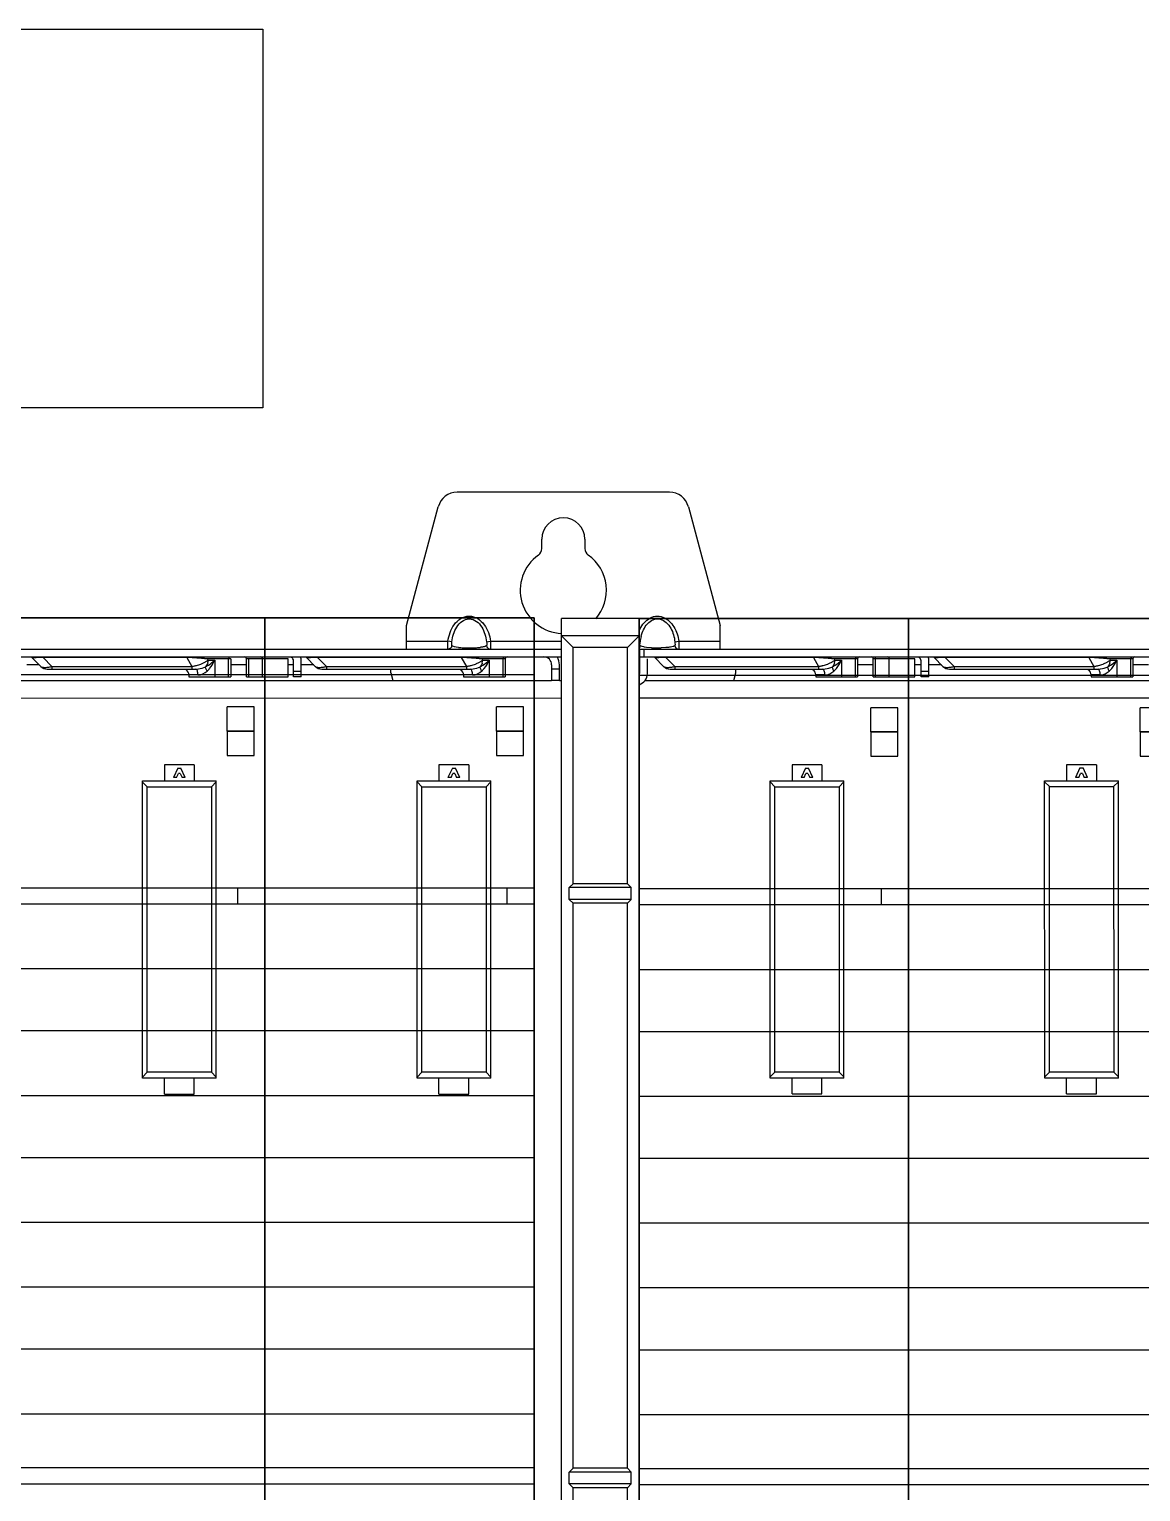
# Model space of a CAD drawing. Header units: millimetres. Extents: x 30557 to 235556, y -116603 to -73383.
# Drawn here: x 123950.4 to 124120.8, y -75190.3 to -74966.1 of the extents above; entities that cross this region are included whole.
import ezdxf

# ---------------------------------------------------------------- set-up
doc = ezdxf.new("R2010")
doc.units = ezdxf.units.MM

# ---------------------------------------------------------------- blocks, each defined once
blk = doc.blocks.new('1756-A10-Z')
at = {"color": 7, "linetype": 'Continuous'}
for p, q in [((215.51, 24.85), (188.4, 24.85)), ((181.91, 7.81), (185.98, 22.99)), ((217.93, 22.99), (222, 7.81)), ((199.2, 17.64), (199.2, 18.83)), ((204.71, 18.83), (204.71, 17.64)), ((181.91, 4.8), (181.91, 7.81)), ((201.72, -136.82), (201.72, 8.7)), ((211.64, 8.7), (201.72, 8.7)), ((211.64, -136.82), (211.64, 8.7)), ((222, 4.8), (222, 7.81)), ((201.72, 6.5), (203.22, 5)), ((211.64, 6.5), (201.72, 6.5)), ((211.64, 6.5), (210.14, 5)), ((26.36, 4.8), (201.72, 4.8)), ((26.36, 3.8), (201.72, 3.8)), ((203.22, -25.17), (203.22, 5)), ((210.14, 5), (203.22, 5)), ((210.14, -25.17), (210.14, 5)), ((211.64, 4.8), (387.68, 4.8)), ((211.64, 3.8), (387.68, 3.8)), ((212.24, 4.8), (212.24, 3.8)), ((134.06, 3.72), (135.19, 2.59)), ((136.01, 2.25), (155.01, 2.25)), ((159.46, 3.55), (159.46, 1.25)), ((161.47, 1.25), (161.47, 3.55)), ((166.79, 1.25), (166.79, 3.55)), ((167.48, 1.25), (167.48, 3.3)), ((168.48, 1.25), (168.48, 3.3)), ((169.14, 3.72), (170.27, 2.59)), ((171.09, 2.25), (190.09, 2.25)), ((179.91, 1.79), (179.91, 2.25)), ((194.54, 3.55), (194.54, 1.25)), ((200.46, 2.8), (200.46, 0.79)), ((201.47, 0.79), (201.47, 2.8)), ((211.69, 3.55), (211.69, 1.69)), ((212.69, 1.69), (212.69, 3.55)), ((213.64, 3.72), (214.77, 2.59)), ((215.59, 2.25), (235.09, 2.25)), ((224.01, 1.79), (224.01, 2.25)), ((239.54, 3.55), (239.54, 1.25)), ((241.55, 1.25), (241.55, 3.55)), ((246.87, 1.25), (246.87, 3.55)), ((247.66, 1.25), (247.66, 3.3)), ((248.66, 1.25), (248.66, 3.3)), ((249.32, 3.72), (250.46, 2.59)), ((251.27, 2.25), (270.27, 2.25)), ((274.72, 3.55), (274.72, 1.25)), ((27.45, 0.78), (200.46, 0.78)), ((154.13, 1.5), (154.13, 1.25)), ((154.13, 1.25), (159.46, 1.25)), ((161.47, 1.25), (166.79, 1.25)), ((168.48, 1.25), (167.48, 1.25)), ((179.91, 1.79), (180.18, 0.78)), ((189.21, 1.5), (189.21, 1.25)), ((189.21, 1.25), (194.54, 1.25)), ((201.47, 0.79), (200.46, 0.79)), ((201.47, 0.78), (201.72, 0.78)), ((212.35, 0.78), (386.27, 0.78)), ((223.74, 0.78), (224.01, 1.79)), ((234.22, 1.5), (234.22, 1.25)), ((234.22, 1.25), (239.54, 1.25)), ((241.55, 1.25), (246.87, 1.25)), ((248.66, 1.25), (247.66, 1.25)), ((269.4, 1.5), (269.4, 1.25)), ((269.4, 1.25), (274.72, 1.25)), ((26.36, -1.46), (201.72, -1.44)), ((211.64, -1.44), (387.68, -1.42)), ((150.98, -9.99), (150.98, -12.02)), ((154.8, -9.99), (150.98, -9.99)), ((152.7, -10.4), (152.14, -11.6)), ((152.54, -11.6), (152.77, -11.1)), ((152.7, -10.4), (153.08, -10.4)), ((153.01, -11.1), (152.77, -11.1)), ((153.01, -11.1), (153.24, -11.6)), ((153.65, -11.6), (153.08, -10.4)), ((154.8, -9.99), (154.8, -12.02)), ((186.06, -9.99), (186.06, -12.02)), ((189.88, -9.99), (186.06, -9.99)), ((187.78, -10.39), (187.22, -11.59)), ((187.62, -11.59), (187.85, -11.1)), ((187.78, -10.39), (188.16, -10.39)), ((188.09, -11.1), (187.85, -11.1)), ((188.09, -11.1), (188.32, -11.59)), ((188.72, -11.59), (188.16, -10.39)), ((189.88, -9.99), (189.88, -12.02)), ((231.17, -9.99), (231.17, -12.02)), ((234.98, -9.99), (231.17, -9.99)), ((232.88, -10.39), (232.32, -11.59)), ((232.72, -11.59), (232.95, -11.1)), ((232.88, -10.39), (233.27, -10.39)), ((233.2, -11.1), (232.95, -11.1)), ((233.2, -11.1), (233.43, -11.59)), ((233.83, -11.59), (233.27, -10.39)), ((234.98, -9.99), (234.98, -12.02)), ((270.06, -9.98), (266.24, -9.98)), ((266.24, -9.98), (266.25, -12.01)), ((267.96, -10.38), (267.4, -11.59)), ((267.8, -11.59), (268.03, -11.09)), ((267.96, -10.38), (268.35, -10.38)), ((268.27, -11.09), (268.03, -11.09)), ((268.27, -11.09), (268.51, -11.59)), ((268.91, -11.59), (268.35, -10.38)), ((270.06, -9.98), (270.06, -12.01)), ((148.19, -50.01), (148.18, -12.02)), ((148.18, -12.02), (157.6, -12.02)), ((148.18, -12.18), (148.78, -12.78)), ((148.79, -49.26), (148.78, -12.78)), ((148.78, -12.78), (157, -12.78)), ((152.54, -11.6), (152.14, -11.6)), ((153.65, -11.6), (153.24, -11.6)), ((157.6, -12.17), (157, -12.78)), ((157, -12.78), (157.01, -49.26)), ((157.61, -50.01), (157.6, -12.02)), ((183.27, -50.01), (183.26, -12.02)), ((183.26, -12.02), (192.68, -12.02)), ((183.26, -12.17), (183.86, -12.77)), ((183.87, -49.26), (183.86, -12.77)), ((183.86, -12.77), (192.08, -12.77)), ((187.62, -11.59), (187.22, -11.59)), ((188.72, -11.59), (188.32, -11.59)), ((192.68, -12.17), (192.08, -12.77)), ((192.08, -12.77), (192.09, -49.25)), ((192.69, -50.01), (192.68, -12.02)), ((228.36, -12.02), (237.79, -12.01)), ((228.37, -50), (228.36, -12.02)), ((228.36, -12.17), (228.97, -12.77)), ((228.97, -49.25), (228.97, -12.77)), ((228.97, -12.77), (237.18, -12.77)), ((232.72, -11.59), (232.32, -11.59)), ((233.83, -11.59), (233.43, -11.59)), ((237.79, -12.17), (237.18, -12.77)), ((237.18, -12.77), (237.19, -49.25)), ((237.79, -50), (237.79, -12.01)), ((263.44, -12.01), (272.87, -12.01)), ((263.45, -50), (263.44, -12.01)), ((263.44, -12.16), (264.05, -12.76)), ((264.05, -12.76), (272.26, -12.76)), ((264.05, -49.25), (264.05, -12.76)), ((267.8, -11.59), (267.4, -11.59)), ((268.91, -11.59), (268.51, -11.59)), ((272.87, -12.16), (272.26, -12.76)), ((272.26, -12.76), (272.27, -49.25)), ((272.87, -50), (272.87, -12.01)), ((202.72, -25.67), (203.22, -25.17)), ((202.72, -27.17), (202.72, -25.67)), ((210.64, -25.67), (202.72, -25.67)), ((210.14, -25.17), (203.22, -25.17)), ((210.64, -25.67), (210.14, -25.17)), ((210.64, -27.17), (210.64, -25.67)), ((202.72, -27.17), (203.22, -27.67)), ((210.64, -27.17), (202.72, -27.17)), ((203.22, -99.84), (203.22, -27.67)), ((210.14, -27.67), (203.22, -27.67)), ((210.64, -27.17), (210.14, -27.67)), ((210.14, -99.84), (210.14, -27.67)), ((148.19, -49.86), (148.79, -49.26)), ((157.61, -50.01), (148.19, -50.01)), ((157.01, -49.26), (148.79, -49.26)), ((150.99, -52.04), (150.99, -50.01)), ((154.81, -52.04), (154.81, -50.01)), ((157.61, -49.86), (157.01, -49.26)), ((183.27, -49.86), (183.87, -49.26)), ((192.69, -50.01), (183.27, -50.01)), ((192.09, -49.25), (183.87, -49.26)), ((186.07, -52.04), (186.07, -50.01)), ((189.89, -52.04), (189.89, -50.01)), ((192.69, -49.86), (192.09, -49.25)), ((228.37, -49.85), (228.97, -49.25)), ((237.79, -50), (228.37, -50)), ((237.19, -49.25), (228.97, -49.25)), ((231.17, -52.03), (231.17, -50)), ((234.99, -52.03), (234.99, -50)), ((237.79, -49.85), (237.19, -49.25)), ((263.45, -49.85), (264.05, -49.25)), ((272.87, -50), (263.45, -50)), ((272.27, -49.25), (264.05, -49.25)), ((266.25, -52.03), (266.25, -50)), ((270.07, -52.03), (270.07, -50)), ((272.87, -49.85), (272.27, -49.25)), ((150.99, -52.04), (154.81, -52.04)), ((186.07, -52.04), (189.89, -52.04)), ((231.17, -52.03), (234.99, -52.03)), ((266.25, -52.03), (270.07, -52.03)), ((202.72, -100.34), (203.22, -99.84)), ((210.64, -100.34), (202.72, -100.34)), ((202.72, -101.84), (202.72, -100.34)), ((210.14, -99.84), (203.22, -99.84)), ((210.64, -100.34), (210.14, -99.84)), ((210.64, -101.84), (210.64, -100.34)), ((210.64, -101.84), (202.72, -101.84)), ((202.72, -101.84), (203.22, -102.34)), ((210.14, -102.34), (203.22, -102.34)), ((203.22, -132.41), (203.22, -102.34)), ((210.64, -101.84), (210.14, -102.34)), ((210.14, -132.41), (210.14, -102.34))]:
    blk.add_line(p, q, dxfattribs=at)
at = {"color": 9, "linetype": 'Continuous'}
for p, q in [((181.91, 5.8), (187.22, 5.8)), ((187.71, 5.74), (187.22, 5.8)), ((192.15, 5.74), (192.64, 5.8)), ((192.64, 5.8), (201.72, 5.8)), ((211.76, 5.74), (211.64, 5.76)), ((211.75, 5.51), (211.76, 5.74)), ((216.2, 5.74), (216.7, 5.8)), ((216.7, 5.8), (222, 5.8)), ((188.03, 5.11), (187.84, 5.17)), ((188.27, 5.06), (188.03, 5.11)), ((188.55, 5.02), (188.27, 5.06)), ((211.74, 3.8), (211.74, 4.8)), ((212.6, 5.02), (212.33, 5.06)), ((213.22, 4.97), (212.6, 5.02)), ((215.07, 4.99), (214.45, 4.95)), ((134.99, 2.8), (133.4, 2.8)), ((136.61, 2.59), (135.48, 3.72)), ((153.84, 3.72), (135.48, 3.72)), ((136.61, 2.59), (136.61, 2.25)), ((136.61, 2.59), (154.49, 2.59)), ((153.84, 3.72), (154.49, 2.59)), ((154.49, 2.59), (154.49, 2.25)), ((156.58, 3.41), (156.5, 3.55)), ((159.46, 3.55), (156.5, 3.55)), ((156.58, 3.41), (157.41, 3.41)), ((157.41, 3.41), (157.41, 1.25)), ((159.19, 1.25), (159.19, 3.55)), ((161.47, 2.8), (159.46, 2.8)), ((166.79, 3.55), (161.47, 3.55)), ((161.73, 3.55), (161.73, 1.25)), ((163.52, 1.25), (163.52, 3.55)), ((167.48, 2.8), (166.79, 2.8)), ((167.48, 2), (168.48, 2)), ((170.07, 2.8), (168.48, 2.8)), ((171.69, 2.59), (170.56, 3.72)), ((188.92, 3.72), (170.56, 3.72)), ((171.69, 2.59), (171.69, 2.25)), ((171.69, 2.59), (189.57, 2.59)), ((188.92, 3.72), (189.57, 2.59)), ((189.57, 2.59), (189.57, 2.25)), ((191.66, 3.41), (191.58, 3.55)), ((194.54, 3.55), (191.58, 3.55)), ((191.66, 3.41), (192.49, 3.41)), ((192.49, 3.41), (192.49, 1.25)), ((194.27, 1.25), (194.27, 3.55)), ((200.46, 2.29), (201.47, 2.29)), ((216.19, 2.59), (215.06, 3.72)), ((233.92, 3.72), (215.06, 3.72)), ((216.19, 2.59), (216.19, 2.25)), ((216.19, 2.59), (234.57, 2.59)), ((233.92, 3.72), (234.57, 2.59)), ((234.57, 2.59), (234.57, 2.25)), ((239.54, 3.55), (236.58, 3.55)), ((236.66, 3.41), (236.58, 3.55)), ((236.66, 3.41), (237.49, 3.41)), ((237.49, 3.41), (237.49, 1.25)), ((239.27, 1.25), (239.27, 3.55)), ((241.55, 2.8), (239.54, 2.8)), ((246.87, 3.55), (241.55, 3.55)), ((241.81, 3.55), (241.81, 1.25)), ((243.6, 1.25), (243.6, 3.55)), ((247.66, 2.8), (246.87, 2.8)), ((247.66, 2), (248.66, 2)), ((250.25, 2.8), (248.66, 2.8)), ((269.1, 3.72), (250.74, 3.72)), ((251.87, 2.59), (250.74, 3.72)), ((251.87, 2.59), (251.87, 2.25)), ((251.87, 2.59), (269.75, 2.59)), ((269.1, 3.72), (269.75, 2.59)), ((269.75, 2.59), (269.75, 2.25)), ((274.72, 3.55), (271.76, 3.55)), ((271.84, 3.41), (271.76, 3.55)), ((271.84, 3.41), (272.67, 3.41)), ((272.67, 3.41), (272.67, 1.25)), ((274.45, 1.25), (274.45, 3.55)), ((276.73, 2.8), (274.72, 2.8)), ((155.28, 1.5), (154.13, 1.5)), ((190.36, 1.5), (189.21, 1.5)), ((235.36, 1.5), (234.22, 1.5)), ((270.54, 1.5), (269.4, 1.5))]:
    blk.add_line(p, q, dxfattribs=at)
at = {"color": 7, "linetype": 'Continuous'}
for centre, radius, start, end in [((188.4, 22.34), 2.51, 90, 165), ((215.51, 22.34), 2.51, 15, 90), ((201.96, 18.83), 2.76, 0, 180), ((201.96, 12.32), 5.51, 125.2344, 267.4839), ((198.2, 17.64), 1, 305.2344, 0), ((205.72, 17.64), 1, 180, 234.7656), ((201.96, 12.32), 5.51, 318.5155, 54.7093), ((161.21, 3.55), 0.251, 0, 90), ((166.98, 3.3), 1.5, 0, 19.7047), ((194.79, 3.55), 0.251, 90, 180), ((199.46, 2.8), 1, 0, 90), ((199.46, 2.8), 2, 0, 30.6086), ((212.94, 3.55), 1.25, 167.9821, 180), ((239.79, 3.55), 0.251, 90, 180), ((241.3, 3.55), 0.251, 0, 90), ((247.16, 3.3), 1.5, 0, 19.7047), ((274.97, 3.55), 0.251, 90, 180), ((136.01, 3.41), 1.15, 225.0001, 270), ((153.38, 1.5), 0.752, 0, 60), ((166.98, 3.3), 0.501, 0, 59.8811), ((171.09, 3.41), 1.15, 225.0001, 270), ((188.46, 1.5), 0.752, 0, 60), ((215.59, 3.41), 1.15, 225.0001, 270), ((233.46, 1.5), 0.752, 0, 60), ((247.16, 3.3), 0.501, 0, 59.8811), ((251.27, 3.41), 1.15, 225.0001, 270), ((268.64, 1.5), 0.752, 0, 60), ((211.19, 1.69), 1.5, 287.7984, 0), ((211.19, 1.69), 0.501, 337.3432, 0)]:
    blk.add_arc(centre, radius, start, end, dxfattribs=at)
at = {"color": 9, "linetype": 'Continuous'}
for centre, radius, start, end in [((216.92, 5.16), 5.19, 165.8379, 173.5925), ((134.22, -21.98), 25.73, 88.202, 89.1685), ((133.59, -43.01), 46.77, 87.688, 88.246), ((169.3, -21.98), 25.73, 88.202, 89.1685), ((168.67, -43.01), 46.77, 87.688, 88.246), ((189.57, 13.47), 8.51, 263.1211, 265.1578), ((189.78, 15.87), 10.92, 265.1336, 266.7692), ((189.89, 17.74), 12.79, 266.7561, 268.1516), ((189.92, 18.89), 13.94, 268.1438, 269.408), ((189.93, 19.27), 14.32, 269.4025, 270.6271), ((189.94, 18.87), 13.92, 270.6217, 271.8891), ((189.98, 17.7), 12.75, 271.8814, 273.2764), ((190.09, 15.83), 10.88, 273.2634, 274.8959), ((190.29, 13.43), 8.47, 274.8716, 276.9097), ((213.94, 17.74), 12.79, 266.7562, 268.1516), ((213.98, 18.89), 13.94, 268.1439, 269.408), ((213.98, 19.27), 14.32, 269.4026, 270.6271), ((213.99, 18.87), 13.92, 270.6217, 271.8891), ((213.8, -21.98), 25.73, 88.202, 89.1685), ((213.17, -43.01), 46.77, 87.688, 88.246), ((249.48, -21.98), 25.73, 88.202, 89.1685), ((248.85, -43.01), 46.77, 87.688, 88.246), ((134.75, 10.78), 8.39, 282.3932, 282.8104), ((152.69, -33.72), 37.47, 87.1671, 88.2388), ((153.62, 8.21), 5.69, 278.8504, 283.2915), ((152.5, -37.74), 41.49, 86.6564, 87.1871), ((152.59, -36.35), 40.09, 86.0929, 86.6603), ((153.58, 8.4), 5.88, 283.2481, 284.8125), ((153.66, 8.12), 5.59, 284.7498, 290.9039), ((152.91, -31.65), 35.38, 85.448, 86.099), ((153.53, -23.97), 27.68, 84.6353, 85.4601), ((154.43, -14.5), 18.16, 83.4666, 84.667), ((155.25, 3.41), 1.32, 345.1743, 0.0043), ((169.83, 10.78), 8.39, 282.3932, 282.8104), ((187.77, -33.72), 37.47, 87.1671, 88.2388), ((188.7, 8.21), 5.69, 278.8504, 283.2915), ((187.58, -37.74), 41.49, 86.6564, 87.1871), ((187.67, -36.35), 40.09, 86.0929, 86.6603), ((188.66, 8.4), 5.88, 283.2481, 284.8125), ((188.74, 8.12), 5.59, 284.7498, 290.9039), ((187.99, -31.65), 35.38, 85.448, 86.099), ((188.61, -23.97), 27.68, 84.6353, 85.4601), ((189.51, -14.5), 18.16, 83.4666, 84.667), ((190.33, 3.41), 1.32, 345.1743, 0.0043), ((214.33, 10.78), 8.39, 282.3932, 282.8104), ((232.77, -33.72), 37.47, 87.1671, 88.2388), ((233.7, 8.21), 5.69, 278.8504, 283.2915), ((232.58, -37.74), 41.49, 86.6564, 87.1871), ((232.67, -36.35), 40.09, 86.0929, 86.6603), ((233.66, 8.4), 5.88, 283.2481, 284.8125), ((233.74, 8.12), 5.59, 284.7498, 290.9039), ((232.99, -31.65), 35.38, 85.448, 86.099), ((233.61, -23.97), 27.68, 84.6353, 85.4601), ((234.51, -14.5), 18.16, 83.4666, 84.667), ((235.34, 3.41), 1.32, 345.1743, 0.0043), ((250.01, 10.78), 8.39, 282.3932, 282.8104), ((267.95, -33.72), 37.47, 87.1671, 88.2388), ((268.88, 8.21), 5.69, 278.8504, 283.2915), ((267.76, -37.74), 41.49, 86.6564, 87.1871), ((267.85, -36.35), 40.09, 86.0929, 86.6603), ((268.84, 8.4), 5.88, 283.2481, 284.8125), ((268.92, 8.12), 5.59, 284.7498, 290.9039), ((268.17, -31.65), 35.38, 85.448, 86.099), ((268.79, -23.97), 27.68, 84.6353, 85.4601), ((269.69, -14.5), 18.16, 83.4666, 84.667), ((270.51, 3.41), 1.32, 345.1743, 0.0043)]:
    blk.add_arc(centre, radius, start, end, dxfattribs=at)
for points, knots in [([(187.22, 5.8), (187.26, 6.18), (187.44, 6.93), (187.96, 7.95), (188.79, 8.78), (189.93, 9.14), (191.07, 8.78), (191.9, 7.95), (192.42, 6.93), (192.6, 6.18), (192.64, 5.8)], [0, 0, 0, 0, 0.125467, 0.250797, 0.375761, 0.499997, 0.624234, 0.7492, 0.874531, 1, 1, 1, 1]), ([(187.71, 5.74), (187.75, 6.07), (187.88, 6.72), (188.29, 7.64), (188.94, 8.41), (189.93, 8.79), (190.92, 8.41), (191.57, 7.64), (191.98, 6.72), (192.11, 6.07), (192.15, 5.74)], [0, 0, 0, 0, 0.125379, 0.250713, 0.375821, 0.499999, 0.624176, 0.749286, 0.87462, 1, 1, 1, 1]), ([(211.63, 7.15), (211.76, 7.44), (212.08, 8.01), (212.78, 8.7), (213.7, 9.08), (215.02, 8.93), (216.25, 7.69), (216.62, 6.44), (216.7, 5.8)], [0, 0, 0, 0, 0.125889, 0.251544, 0.37676, 0.501776, 0.749363, 1, 1, 1, 1]), ([(211.89, 6.43), (211.96, 6.72), (212.17, 7.3), (212.66, 8.07), (213.4, 8.64), (214.68, 8.73), (215.84, 7.5), (216.14, 6.34), (216.2, 5.74)], [0, 0, 0, 0, 0.126076, 0.252092, 0.37774, 0.502668, 0.749063, 1, 1, 1, 1]), ([(187.22, 4.8), (187.21, 4.8), (187.2, 4.84), (187.19, 4.92), (187.19, 5.14), (187.2, 5.44), (187.21, 5.67), (187.22, 5.8)], [0, 0, 0, 0, 0.021757, 0.07877, 0.294918, 0.618419, 1, 1, 1, 1]), ([(187.71, 5.24), (187.7, 5.25), (187.7, 5.32), (187.69, 5.47), (187.7, 5.63), (187.71, 5.74)], [0, 0, 0, 0, 0.110924, 0.332358, 1, 1, 1, 1]), ([(192.15, 5.74), (192.16, 5.63), (192.17, 5.47), (192.16, 5.32), (192.16, 5.25), (192.15, 5.24)], [0, 0, 0, 0, 0.667567, 0.889054, 1, 1, 1, 1]), ([(192.64, 5.8), (192.65, 5.67), (192.66, 5.44), (192.67, 5.14), (192.67, 4.92), (192.66, 4.84), (192.65, 4.8), (192.64, 4.8)], [0, 0, 0, 0, 0.38158, 0.705082, 0.92123, 0.978243, 1, 1, 1, 1]), ([(216.2, 5.74), (216.22, 5.63), (216.23, 5.47), (216.22, 5.32), (216.22, 5.25), (216.2, 5.24)], [0, 0, 0, 0, 0.667567, 0.889054, 1, 1, 1, 1]), ([(216.7, 5.8), (216.71, 5.67), (216.72, 5.44), (216.72, 5.14), (216.72, 4.92), (216.71, 4.84), (216.7, 4.8), (216.7, 4.8)], [0, 0, 0, 0, 0.381581, 0.705082, 0.92123, 0.978243, 1, 1, 1, 1]), ([(134.06, 3.72), (134.04, 3.75), (134.39, 3.74), (134.45, 3.75), (134.59, 3.75)], [0, 0, 0, 0, 0.195962, 1, 1, 1, 1]), ([(159.19, 3.55), (159.19, 3.61), (159.23, 3.74), (159.35, 3.8), (159.41, 3.8)], [0, 0, 0, 0, 0.525326, 1, 1, 1, 1]), ([(163.52, 3.55), (163.52, 3.61), (163.48, 3.74), (163.36, 3.8), (163.3, 3.8)], [0, 0, 0, 0, 0.525326, 1, 1, 1, 1]), ([(169.14, 3.72), (169.12, 3.75), (169.47, 3.74), (169.53, 3.75), (169.67, 3.75)], [0, 0, 0, 0, 0.195962, 1, 1, 1, 1]), ([(187.71, 5.24), (187.69, 5.12), (187.58, 4.89), (187.33, 4.8), (187.22, 4.8)], [0, 0, 0, 0, 0.501133, 1, 1, 1, 1]), ([(187.84, 5.17), (187.82, 5.18), (187.78, 5.19), (187.73, 5.22), (187.71, 5.24)], [0, 0, 0, 0, 0.30458, 1, 1, 1, 1]), ([(191.83, 5.11), (191.8, 5.1), (191.63, 5.06), (191.45, 5.04), (191.31, 5.02)], [0, 0, 0, 0, 0.204426, 1, 1, 1, 1]), ([(192.15, 5.24), (192.14, 5.23), (192.04, 5.16), (191.92, 5.13), (191.83, 5.11)], [0, 0, 0, 0, 0.1673, 1, 1, 1, 1]), ([(192.15, 5.24), (192.16, 5.12), (192.28, 4.89), (192.53, 4.8), (192.64, 4.8)], [0, 0, 0, 0, 0.501133, 1, 1, 1, 1]), ([(194.27, 3.55), (194.27, 3.61), (194.31, 3.74), (194.43, 3.8), (194.49, 3.8)], [0, 0, 0, 0, 0.525326, 1, 1, 1, 1]), ([(211.76, 5.24), (211.74, 5.26), (211.75, 5.37), (211.75, 5.45), (211.75, 5.51)], [0, 0, 0, 0, 0.32808, 1, 1, 1, 1]), ([(211.89, 5.17), (211.88, 5.18), (211.83, 5.19), (211.79, 5.22), (211.76, 5.24)], [0, 0, 0, 0, 0.304581, 1, 1, 1, 1]), ([(212.33, 5.06), (212.28, 5.07), (212.13, 5.1), (211.99, 5.13), (211.89, 5.17)], [0, 0, 0, 0, 0.312595, 1, 1, 1, 1]), ([(213.64, 3.72), (213.62, 3.75), (213.97, 3.74), (214.03, 3.75), (214.17, 3.75)], [0, 0, 0, 0, 0.195962, 1, 1, 1, 1]), ([(215.64, 5.06), (215.6, 5.05), (215.41, 5.02), (215.22, 5), (215.07, 4.99)], [0, 0, 0, 0, 0.213499, 1, 1, 1, 1]), ([(216.08, 5.17), (216.05, 5.16), (215.91, 5.11), (215.76, 5.08), (215.64, 5.06)], [0, 0, 0, 0, 0.190763, 1, 1, 1, 1]), ([(216.2, 5.24), (216.18, 5.22), (216.14, 5.19), (216.09, 5.18), (216.08, 5.17)], [0, 0, 0, 0, 0.69559, 1, 1, 1, 1]), ([(239.27, 3.55), (239.27, 3.61), (239.31, 3.74), (239.43, 3.8), (239.49, 3.8)], [0, 0, 0, 0, 0.525326, 1, 1, 1, 1]), ([(243.6, 3.55), (243.6, 3.61), (243.56, 3.74), (243.44, 3.8), (243.38, 3.8)], [0, 0, 0, 0, 0.525326, 1, 1, 1, 1]), ([(249.32, 3.72), (249.3, 3.75), (249.65, 3.74), (249.71, 3.75), (249.85, 3.75)], [0, 0, 0, 0, 0.195962, 1, 1, 1, 1]), ([(274.45, 3.55), (274.45, 3.61), (274.49, 3.74), (274.61, 3.8), (274.67, 3.8)], [0, 0, 0, 0, 0.525326, 1, 1, 1, 1]), ([(135.19, 2.59), (135.27, 2.52), (135.55, 2.45), (135.82, 2.46), (135.99, 2.48)], [0, 0, 0, 0, 0.375942, 1, 1, 1, 1]), ([(135.99, 2.48), (136.03, 2.49), (136.22, 2.51), (136.41, 2.55), (136.55, 2.58)], [0, 0, 0, 0, 0.235343, 1, 1, 1, 1]), ([(155.01, 2.25), (155.12, 2.25), (155.55, 2.28), (155.97, 2.4), (156.25, 2.55)], [0, 0, 0, 0, 0.257647, 1, 1, 1, 1]), ([(155.28, 1.5), (155.27, 1.68), (155.26, 1.92), (155.11, 2.25), (155.01, 2.25)], [0, 0, 0, 0, 0.650744, 1, 1, 1, 1]), ([(155.65, 2.9), (155.7, 2.92), (155.88, 2.99), (156.05, 3.07), (156.17, 3.13)], [0, 0, 0, 0, 0.264377, 1, 1, 1, 1]), ([(156.17, 3.13), (156.21, 3.16), (156.35, 3.24), (156.49, 3.33), (156.58, 3.41)], [0, 0, 0, 0, 0.274333, 1, 1, 1, 1]), ([(156.44, 1.99), (156.39, 2.1), (156.3, 2.27), (156.24, 2.47), (156.25, 2.55)], [0, 0, 0, 0, 0.596406, 1, 1, 1, 1]), ([(156.25, 2.55), (156.37, 2.61), (156.79, 2.85), (157.17, 3.15), (157.41, 3.41)], [0, 0, 0, 0, 0.27955, 1, 1, 1, 1]), ([(156.44, 1.99), (156.56, 2.09), (156.95, 2.51), (157.25, 3.02), (157.41, 3.41)], [0, 0, 0, 0, 0.264122, 1, 1, 1, 1]), ([(170.27, 2.59), (170.35, 2.52), (170.63, 2.45), (170.9, 2.46), (171.07, 2.48)], [0, 0, 0, 0, 0.375942, 1, 1, 1, 1]), ([(171.07, 2.48), (171.11, 2.49), (171.3, 2.51), (171.49, 2.55), (171.63, 2.58)], [0, 0, 0, 0, 0.235343, 1, 1, 1, 1]), ([(190.09, 2.25), (190.2, 2.25), (190.63, 2.28), (191.05, 2.4), (191.33, 2.55)], [0, 0, 0, 0, 0.257647, 1, 1, 1, 1]), ([(190.36, 1.5), (190.35, 1.68), (190.34, 1.92), (190.19, 2.25), (190.09, 2.25)], [0, 0, 0, 0, 0.650744, 1, 1, 1, 1]), ([(190.73, 2.9), (190.78, 2.92), (190.95, 2.99), (191.13, 3.07), (191.25, 3.13)], [0, 0, 0, 0, 0.264377, 1, 1, 1, 1]), ([(191.25, 3.13), (191.29, 3.16), (191.43, 3.24), (191.57, 3.33), (191.66, 3.41)], [0, 0, 0, 0, 0.274333, 1, 1, 1, 1]), ([(191.52, 1.99), (191.47, 2.1), (191.38, 2.27), (191.32, 2.47), (191.33, 2.55)], [0, 0, 0, 0, 0.596406, 1, 1, 1, 1]), ([(191.33, 2.55), (191.45, 2.61), (191.87, 2.85), (192.25, 3.15), (192.49, 3.41)], [0, 0, 0, 0, 0.27955, 1, 1, 1, 1]), ([(191.52, 1.99), (191.64, 2.09), (192.03, 2.51), (192.33, 3.02), (192.49, 3.41)], [0, 0, 0, 0, 0.264122, 1, 1, 1, 1]), ([(214.77, 2.59), (214.85, 2.52), (215.13, 2.45), (215.4, 2.46), (215.57, 2.48)], [0, 0, 0, 0, 0.375942, 1, 1, 1, 1]), ([(215.57, 2.48), (215.61, 2.49), (215.8, 2.51), (215.99, 2.55), (216.13, 2.58)], [0, 0, 0, 0, 0.235343, 1, 1, 1, 1]), ([(235.09, 2.25), (235.2, 2.25), (235.63, 2.28), (236.05, 2.4), (236.33, 2.55)], [0, 0, 0, 0, 0.257647, 1, 1, 1, 1]), ([(235.36, 1.5), (235.35, 1.68), (235.35, 1.92), (235.19, 2.25), (235.09, 2.25)], [0, 0, 0, 0, 0.650744, 1, 1, 1, 1]), ([(235.73, 2.9), (235.78, 2.92), (235.96, 2.99), (236.13, 3.07), (236.25, 3.13)], [0, 0, 0, 0, 0.264377, 1, 1, 1, 1]), ([(236.25, 3.13), (236.29, 3.16), (236.43, 3.24), (236.57, 3.33), (236.66, 3.41)], [0, 0, 0, 0, 0.274333, 1, 1, 1, 1]), ([(236.53, 1.99), (236.47, 2.1), (236.38, 2.27), (236.32, 2.47), (236.33, 2.55)], [0, 0, 0, 0, 0.596406, 1, 1, 1, 1]), ([(236.33, 2.55), (236.45, 2.61), (236.87, 2.85), (237.25, 3.15), (237.49, 3.41)], [0, 0, 0, 0, 0.27955, 1, 1, 1, 1]), ([(236.53, 1.99), (236.64, 2.09), (237.03, 2.51), (237.33, 3.02), (237.49, 3.41)], [0, 0, 0, 0, 0.264122, 1, 1, 1, 1]), ([(250.46, 2.59), (250.53, 2.52), (250.81, 2.45), (251.08, 2.46), (251.25, 2.48)], [0, 0, 0, 0, 0.375942, 1, 1, 1, 1]), ([(251.25, 2.48), (251.29, 2.49), (251.48, 2.51), (251.67, 2.55), (251.81, 2.58)], [0, 0, 0, 0, 0.235343, 1, 1, 1, 1]), ([(270.27, 2.25), (270.38, 2.25), (270.81, 2.28), (271.23, 2.4), (271.51, 2.55)], [0, 0, 0, 0, 0.257647, 1, 1, 1, 1]), ([(270.54, 1.5), (270.53, 1.68), (270.52, 1.92), (270.37, 2.25), (270.27, 2.25)], [0, 0, 0, 0, 0.650744, 1, 1, 1, 1]), ([(270.91, 2.9), (270.96, 2.92), (271.14, 2.99), (271.31, 3.07), (271.43, 3.13)], [0, 0, 0, 0, 0.264377, 1, 1, 1, 1]), ([(271.43, 3.13), (271.47, 3.16), (271.61, 3.24), (271.75, 3.33), (271.84, 3.41)], [0, 0, 0, 0, 0.274333, 1, 1, 1, 1]), ([(271.71, 1.99), (271.65, 2.1), (271.56, 2.27), (271.5, 2.47), (271.51, 2.55)], [0, 0, 0, 0, 0.596406, 1, 1, 1, 1]), ([(271.51, 2.55), (271.63, 2.61), (272.05, 2.85), (272.43, 3.15), (272.67, 3.41)], [0, 0, 0, 0, 0.27955, 1, 1, 1, 1]), ([(271.71, 1.99), (271.82, 2.09), (272.21, 2.51), (272.51, 3.02), (272.67, 3.41)], [0, 0, 0, 0, 0.264122, 1, 1, 1, 1])]:
    blk.add_open_spline(points, degree=3, knots=knots, dxfattribs=at)
for points in [[(211.76, 5.24), (211.75, 5.14), (211.71, 5.05), (211.65, 4.97)], [(216.2, 5.24), (216.22, 5.08), (216.35, 4.91), (216.5, 4.84)], [(155.28, 1.5), (155.7, 1.5), (156.13, 1.71), (156.44, 1.99)], [(156.53, 3.07), (156.48, 2.88), (156.38, 2.69), (156.25, 2.55)], [(190.36, 1.5), (190.78, 1.5), (191.21, 1.71), (191.52, 1.99)], [(191.61, 3.07), (191.56, 2.88), (191.46, 2.69), (191.33, 2.55)], [(235.36, 1.5), (235.78, 1.5), (236.21, 1.71), (236.53, 1.99)], [(236.61, 3.07), (236.56, 2.88), (236.46, 2.69), (236.33, 2.55)], [(241.79, 3.67), (241.8, 3.63), (241.81, 3.59), (241.81, 3.55)], [(270.54, 1.5), (270.96, 1.5), (271.39, 1.71), (271.71, 1.99)], [(271.79, 3.07), (271.74, 2.88), (271.64, 2.69), (271.51, 2.55)]]:
    blk.add_open_spline(points, degree=3, dxfattribs=at)
blk = doc.blocks.new('1756-IO-Z')
for p, q in [((0, -142.68), (0, 0)), ((0, 0), (34.42, 0)), ((34.42, 0), (0, 0)), ((0, 0), (0, -142.68)), ((34.42, 0), (0, 0)), ((34.42, 0), (34.42, -142.68)), ((34.42, -142.68), (34.42, 0)), ((0, -7.24), (34.42, -7.24)), ((29.61, -14.47), (29.61, -11.38)), ((33.05, -11.38), (29.61, -11.38)), ((33.05, -14.47), (33.05, -11.38)), ((33.05, -14.47), (29.61, -14.47)), ((29.61, -14.47), (29.61, -17.58)), ((29.61, -14.47), (33.05, -14.47)), ((29.61, -14.47), (29.61, -17.58)), ((33.05, -17.58), (33.05, -14.47)), ((33.05, -17.58), (33.05, -14.47)), ((29.61, -17.58), (33.05, -17.58)), ((29.61, -17.58), (33.05, -17.58)), ((0, -34.47), (34.42, -34.47)), ((30.98, -36.54), (30.98, -34.47)), ((0, -36.54), (34.42, -36.54)), ((0, -44.81), (34.42, -44.81)), ((0, -52.73), (34.42, -52.73)), ((0, -61), (34.42, -61)), ((0, -68.93), (34.42, -68.93)), ((0, -77.2), (34.42, -77.2)), ((0, -85.47), (34.42, -85.47)), ((0, -93.4), (34.42, -93.4)), ((0, -101.68), (34.42, -101.68)), ((0, -108.56), (34.42, -108.56)), ((0, -110.63), (34.42, -110.63)), ((0, -117.53), (34.42, -117.53)), ((0, -125.45), (34.42, -125.45)), ((0, -133.72), (34.42, -133.72)), ((30.98, -142.68), (30.98, -140.27)), ((34.42, -140.27), (30.98, -140.27)), ((34.42, -142.68), (0, -142.68)), ((0, -142.68), (34.42, -142.68)), ((0, -144.74), (0, -142.68)), ((0, -142.68), (0, -144.74)), ((34.42, -144.74), (34.42, -142.68)), ((34.42, -142.68), (34.42, -144.74)), ((34.42, -144.74), (0, -144.74)), ((0, -144.74), (34.42, -144.74))]:
    blk.add_line(p, q)

msp = doc.modelspace()

# ---------------------------------------------------------------- linework, layer by layer
msp.add_lwpolyline([(123758.96, -74966.09), (123986.16, -74966.09), (123986.16, -75024.14), (123758.96, -75024.14)], close=True)

# ---------------------------------------------------------------- block references
at = {"xscale": 1.2, "yscale": 1.2, "zscale": 1.2}
for name, p in [('1756-A10-Z', (123789.9, -75066.88)), ('1756-IO-Z', (123945.17, -75056.33)), ('1756-IO-Z', (123986.48, -75056.33)), ('1756-IO-Z', (124043.87, -75056.44)), ('1756-IO-Z', (124085.17, -75056.44))]:
    msp.add_blockref(name, p, dxfattribs=at)

doc.saveas('drawing.dxf')
